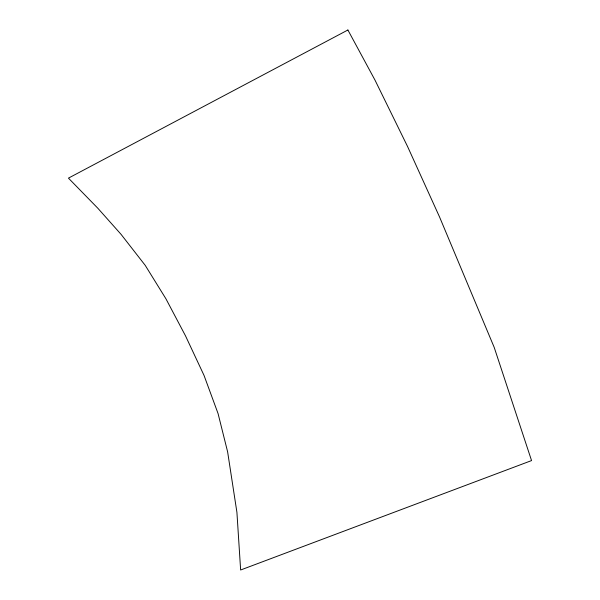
<?xml version="1.0" encoding="UTF-8"?>
<svg xmlns="http://www.w3.org/2000/svg" width="600" height="600" viewBox="0 0 600 600"><rect width="100%" height="100%" fill="white"/><g stroke="black" fill="none" stroke-linecap="round" stroke-linejoin="round"><path stroke-width="0.9" d="M347.895 30L68.445 178.132L97.852 208.26L121.08 234.368L145.208 265.335L165.915 298.77L185.483 335.805L204.03 375.413L218.07 413.588L227.618 451.822L236.917 512.317L240.638 570L531.555 460.582L494.228 347.445L439.545 216.96L407.558 146.498L375.03 80.175L347.895 30"/></g></svg>
